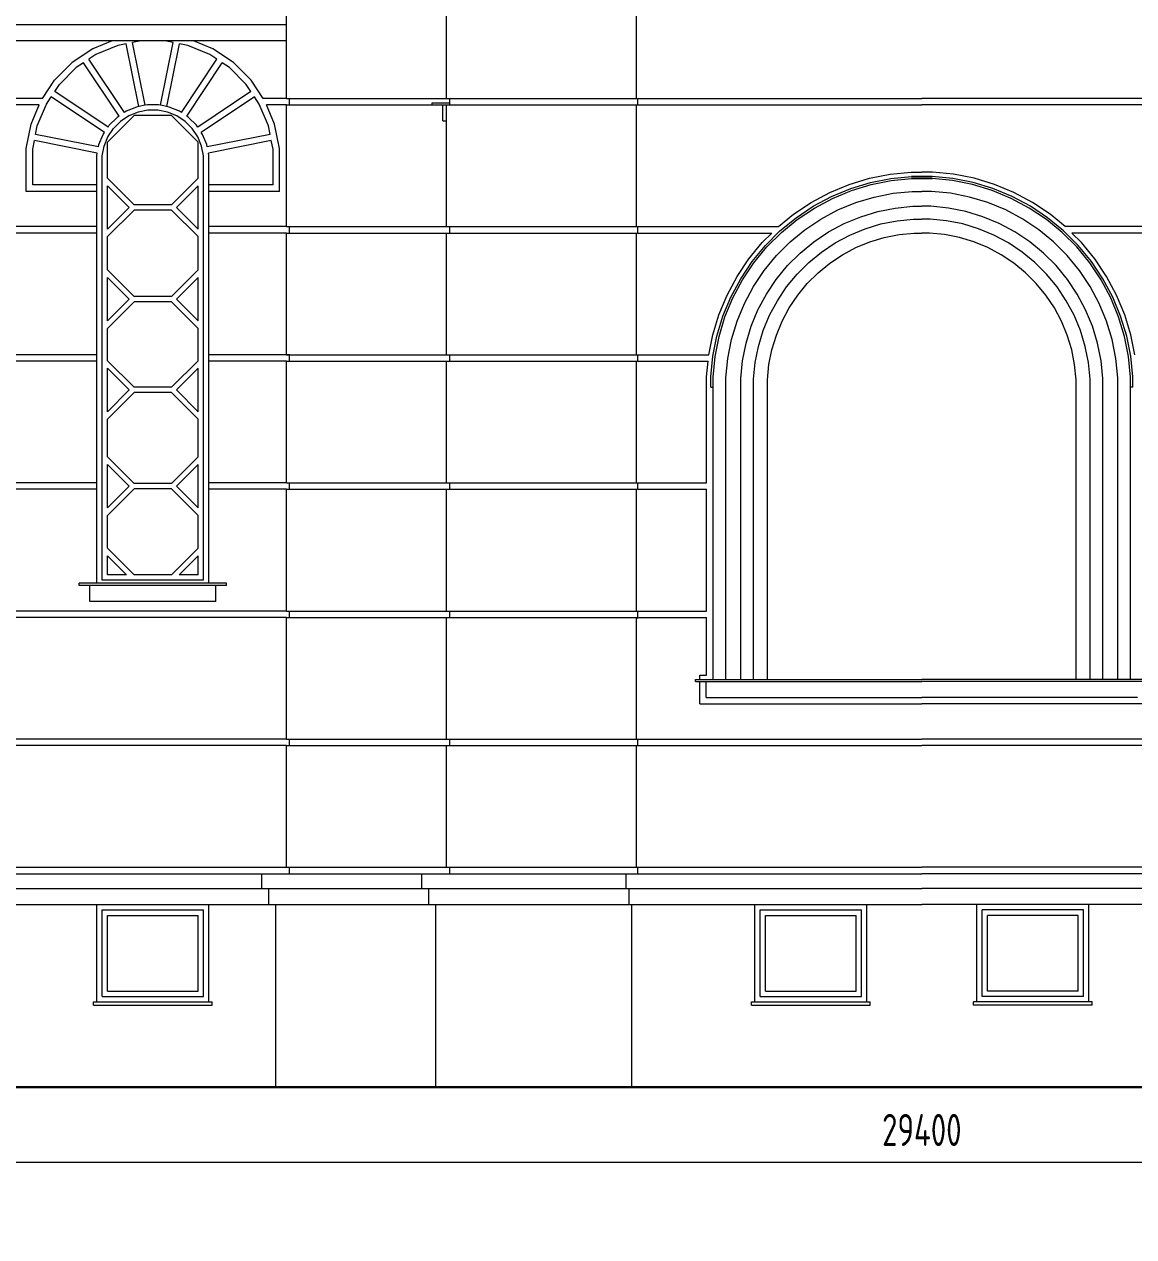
# Model space of a CAD drawing. Header units: millimetres. Extents: x -4890 to 184123, y 36 to 148549.
# Drawn here: x 81105 to 91494, y 104319 to 115674 of the extents above; entities that cross this region are included whole.
import ezdxf

# ---------------------------------------------------------------- set-up
doc = ezdxf.new("R2010")
doc.units = ezdxf.units.MM
for name, color, linetype, lineweight in [('Dimension', 4, 'Continuous', 5), ('Wall_General', 5, 'Continuous', 30), ('Wall_Satelit', 253, 'Continuous', 5)]:
    doc.layers.add(name, color=color, linetype=linetype, lineweight=lineweight)
doc.styles.add('OK300', font='isocpeur.ttf', dxfattribs={"width": 0.7, "height": 300})
doc.dimstyles.new('OK100', dxfattribs={"dimtxt": 300, "dimasz": 150, "dimexe": 150, "dimexo": 150, "dimgap": 150, "dimtad": 1, "dimdec": 0, "dimzin": 0, "dimdsep": 46, "dimtxsty": 'OK300', "dimblk": 'ARCHTICK', "dimcen": 150, "dimdle": 150, "dimclrd": 256, "dimclre": 256, "dimclrt": 256, "dimadec": 0, "dimazin": 0, "dimtfac": 1, "dimtdec": 0, "dimtofl": 0, "dimtmove": 0, "dimatfit": 3, "dimldrblk": 'DOT', "dimfxl": 1, "dimtolj": 1, "dimtzin": 0, "dimlwd": -1, "dimlwe": -1, "dimarcsym": 0})

# ---------------------------------------------------------------- blocks, each defined once
blk = doc.blocks.new('_ArchTick')
at = {"color": 0, "linetype": 'ByBlock', "const_width": 0.15}
blk.add_lwpolyline([(-0.5, -0.5), (0.5, 0.5)], dxfattribs=at)
blk = doc.blocks.new('*D117')
at = {"layer": 'Defpoints', "color": 0, "transparency": 16777216}
for p in [(104210, 105019), (74810, 104319), (104210, 104319)]:
    blk.add_point(p, dxfattribs=at)
at = {"layer": 'Dimension', "transparency": 16777216}
for p, q in [((74810, 104469), (74810, 105169)), ((104210, 104469), (104210, 105169)), ((74660, 105019), (104360, 105019))]:
    blk.add_line(p, q, dxfattribs=at)
at = {"layer": 'Dimension', "transparency": 16777216, "xscale": 150, "yscale": 150, "zscale": 150, "rotation": 180}
blk.add_blockref('_ArchTick', (74810, 105019), dxfattribs=at)
at = {"layer": 'Dimension', "transparency": 16777216, "xscale": 150, "yscale": 150, "zscale": 150}
blk.add_blockref('_ArchTick', (104210, 105019), dxfattribs=at)
at = {"layer": 'Dimension', "transparency": 16777216, "insert": (89510, 105319), "char_height": 300, "attachment_point": 5, "style": 'OK300'}
blk.add_mtext('\\A1;29400', dxfattribs=at)
blk = doc.blocks.new('_Dot')
at = {"layer": 'Dimension', "color": 0, "lineweight": -2}
blk.add_line((-0.5, 0), (-1, 0), dxfattribs=at)
at = {"layer": 'Dimension', "color": 0, "const_width": 0.5}
blk.add_lwpolyline([(-0.25, 0, 1), (0.25, 0, 1)], format="xyb", close=True, dxfattribs=at)

msp = doc.modelspace()

# ---------------------------------------------------------------- linework, layer by layer
at = {"layer": 'Wall_General'}
msp.add_lwpolyline([(64860.1, 105719), (95559.7, 105719), (95559.7, 106119), (113130.7, 106119)], dxfattribs=at)
at = {"layer": 'Wall_Satelit'}
for p, q in [((83559.7, 114979), (83559.7, 116119)), ((85059.7, 114979), (85059.7, 116119)), ((86837.2, 114979), (86837.2, 116119)), ((83559.7, 115669), (80922.1, 115669)), ((83559.7, 115519), (80949, 115519)), ((81929.1, 115519), (81748.4, 115444.1)), ((82060.8, 115491.5), (81981.5, 115475.7)), ((82177.8, 114903), (82060.8, 115491.5)), ((82198.9, 115519), (82119.6, 115503.2)), ((82236.7, 114914.7), (82119.6, 115503.2)), ((82382.7, 114914.7), (82499.7, 115503.2)), ((82499.7, 115503.2), (82420.5, 115519)), ((82441.5, 114903), (82558.6, 115491.5)), ((82637.8, 115475.7), (82558.6, 115491.5)), ((82871, 115444.1), (82690.2, 115519)), ((81748.4, 115444.1), (81554.3, 115314.4)), ((81776.8, 115390.9), (81709.6, 115346)), ((81981.5, 115475.7), (81776.8, 115390.9)), ((82842.6, 115390.9), (82637.8, 115475.7)), ((82909.7, 115346), (82842.6, 115390.9)), ((83065.1, 115314.4), (82871, 115444.1)), ((81389.2, 115149.3), (81554.3, 115314.4)), ((81435.8, 115111.1), (81592.5, 115267.8)), ((81659.7, 115312.7), (81592.5, 115267.8)), ((81993.1, 114813.8), (81659.7, 115312.7)), ((82042.9, 114847.1), (81709.6, 115346)), ((82576.4, 114847.1), (82909.7, 115346)), ((82626.3, 114813.8), (82959.6, 115312.7)), ((83026.8, 115267.8), (82959.6, 115312.7)), ((83183.5, 115111.1), (83026.8, 115267.8)), ((83230.1, 115149.3), (83065.1, 115314.4)), ((81275.4, 114979), (81389.2, 115149.3)), ((83344, 114979), (83230.1, 115149.3)), ((81390.9, 115043.9), (81435.8, 115111.1)), ((81889.8, 114710.6), (81390.9, 115043.9)), ((83228.4, 115043.9), (82729.5, 114710.6)), ((83228.4, 115043.9), (83183.5, 115111.1)), ((81275.4, 114979), (80963.5, 114979)), ((81244.5, 114919), (80963.5, 114919)), ((81170.2, 114739.6), (81244.5, 114919)), ((81227.9, 114722.1), (81312.7, 114926.8)), ((81312.7, 114926.8), (81357.6, 114994)), ((81856.5, 114660.7), (81357.6, 114994)), ((82236.7, 114914.7), (82177.8, 114903)), ((82258, 114919), (82236.7, 114914.7)), ((82361.4, 114919), (82258, 114919)), ((82382.7, 114914.7), (82361.4, 114919)), ((82441.5, 114903), (82382.7, 114914.7)), ((83261.7, 114994), (82762.9, 114660.7)), ((83306.6, 114926.8), (83261.7, 114994)), ((83391.4, 114722.1), (83306.6, 114926.8)), ((83559.7, 114979), (83344, 114979)), ((83449.1, 114739.6), (83374.8, 114919)), ((83559.7, 114919), (83374.8, 114919)), ((83559.7, 114979), (85059.7, 114979)), ((83559.7, 114919), (84924.7, 114919)), ((83559.7, 114919), (84924.7, 114919)), ((83559.7, 113779), (83559.7, 114919)), ((83589.7, 114919), (83589.7, 114979)), ((84924.7, 114919), (84924.7, 114939)), ((84924.7, 114939), (85089.7, 114939)), ((84924.7, 114919), (85059.7, 114919)), ((84924.7, 114919), (85059.7, 114919)), ((85024.7, 114769), (85024.7, 114919)), ((85059.7, 114979), (86837.2, 114979)), ((85059.7, 113779), (85059.7, 114919)), ((85059.7, 114919), (86837.2, 114919)), ((85089.7, 114919), (85089.7, 114979)), ((86837.2, 114979), (89509.7, 114979)), ((86837.2, 113779), (86837.2, 114919)), ((86837.2, 114919), (89509.7, 114919)), ((86849.7, 114919), (86849.7, 114979)), ((92182.1, 114979), (89509.7, 114979)), ((92182.1, 114919), (89509.7, 114919)), ((81884.7, 114570), (82133.6, 114819)), ((81975, 114801.7), (81901.9, 114728.6)), ((81993.1, 114813.8), (81975, 114801.7)), ((82084.7, 114814.9), (82006.9, 114762.9)), ((82061, 114859.2), (82042.9, 114847.1)), ((82156.5, 114898.8), (82061, 114859.2)), ((82171.1, 114850.7), (82084.7, 114814.9)), ((82485.7, 114819), (82133.6, 114819)), ((82177.8, 114903), (82156.5, 114898.8)), ((82262.9, 114869), (82171.1, 114850.7)), ((82356.5, 114869), (82262.9, 114869)), ((82448.2, 114850.7), (82356.5, 114869)), ((82462.8, 114898.8), (82441.5, 114903)), ((82534.7, 114814.9), (82448.2, 114850.7)), ((82558.4, 114859.2), (82462.8, 114898.8)), ((82734.7, 114570), (82485.7, 114819)), ((82612.5, 114762.9), (82534.7, 114814.9)), ((82576.4, 114847.1), (82558.4, 114859.2)), ((82644.3, 114801.7), (82626.3, 114813.8)), ((82717.5, 114728.6), (82644.3, 114801.7)), ((81124.7, 114510.6), (81170.2, 114739.6)), ((81212.1, 114642.8), (81227.9, 114722.1)), ((81888.7, 114618.9), (81940.7, 114696.7)), ((81889.8, 114710.6), (81901.9, 114728.6)), ((81940.7, 114696.7), (82006.9, 114762.9)), ((82678.6, 114696.7), (82612.5, 114762.9)), ((82730.6, 114618.9), (82678.6, 114696.7)), ((82729.5, 114710.6), (82717.5, 114728.6)), ((83407.2, 114642.8), (83391.4, 114722.1)), ((83494.7, 114510.6), (83449.1, 114739.6)), ((85024.7, 114769), (85059.7, 114769)), ((81184.7, 114504.7), (81200.4, 114584)), ((81788.9, 114467), (81200.4, 114584)), ((81800.6, 114525.8), (81212.1, 114642.8)), ((81804.9, 114547.1), (81844.4, 114642.6)), ((81844.4, 114642.6), (81856.5, 114660.7)), ((81852.9, 114532.5), (81888.7, 114618.9)), ((82766.4, 114532.5), (82730.6, 114618.9)), ((82774.9, 114642.6), (82762.9, 114660.7)), ((82814.5, 114547.1), (82774.9, 114642.6)), ((83407.2, 114642.8), (82818.7, 114525.8)), ((83418.9, 114584), (82830.4, 114467)), ((83434.7, 114504.7), (83418.9, 114584)), ((81124.7, 114109), (81124.7, 114510.6)), ((81184.7, 114169), (81184.7, 114504.7)), ((81784.7, 114445.6), (81788.9, 114467)), ((81800.6, 114525.8), (81804.9, 114547.1)), ((81834.7, 114440.7), (81852.9, 114532.5)), ((81884.7, 114232.9), (81884.7, 114570)), ((82734.7, 114232.9), (82734.7, 114570)), ((82784.7, 114440.7), (82766.4, 114532.5)), ((82818.7, 114525.8), (82814.5, 114547.1)), ((82834.7, 114445.6), (82830.4, 114467)), ((83434.7, 114169), (83434.7, 114504.7)), ((83494.7, 114109), (83494.7, 114510.6)), ((81784.7, 114169), (81784.7, 114445.6)), ((81834.7, 110469), (81834.7, 114440.7)), ((82784.7, 110469), (82784.7, 114440.7)), ((82834.7, 114169), (82834.7, 114445.6)), ((82133.6, 113984), (81884.7, 114232.9)), ((82734.7, 114232.9), (82485.7, 113984)), ((89019.5, 114231), (89213.7, 114269.6)), ((89213.7, 114269.6), (89410.7, 114289)), ((89219.5, 114230), (89412.6, 114249)), ((89410.7, 114289), (89509.7, 114289)), ((89412.6, 114249), (89606.7, 114249)), ((89606.7, 114249), (89412.6, 114249)), ((89608.7, 114289), (89509.7, 114289)), ((89799.8, 114230), (89606.7, 114249)), ((89805.7, 114269.6), (89608.7, 114289)), ((89999.9, 114231), (89805.7, 114269.6)), ((81784.7, 114169), (81184.7, 114169)), ((81784.7, 114109), (81784.7, 114169)), ((81884.7, 113755.7), (81884.7, 114162.2)), ((82087.9, 113959), (81884.7, 114162.2)), ((82531.4, 113959), (82734.7, 114162.2)), ((82734.7, 113755.7), (82734.7, 114162.2)), ((82834.7, 114109), (82834.7, 114169)), ((83434.7, 114169), (82834.7, 114169)), ((88647.1, 114097.7), (88830, 114173.5)), ((88664.2, 114061.6), (88843.5, 114135.8)), ((88830, 114173.5), (89019.5, 114231)), ((88843.5, 114135.8), (89029.2, 114192.1)), ((88850.3, 114116.9), (89034.1, 114172.7)), ((89029.2, 114192.1), (89219.5, 114230)), ((89034.1, 114172.7), (89222.5, 114210.2)), ((89222.5, 114210.2), (89413.6, 114229)), ((89413.6, 114229), (89605.7, 114229)), ((89605.7, 114229), (89413.6, 114229)), ((89796.9, 114210.2), (89605.7, 114229)), ((89985.3, 114172.7), (89796.9, 114210.2)), ((89990.1, 114192.1), (89799.8, 114230)), ((90169.1, 114116.9), (89985.3, 114172.7)), ((90175.8, 114135.8), (89990.1, 114192.1)), ((90189.3, 114173.5), (89999.9, 114231)), ((90355.1, 114061.6), (90175.8, 114135.8)), ((90372.2, 114097.7), (90189.3, 114173.5)), ((81784.7, 114109), (81124.7, 114109)), ((81784.7, 113779), (81784.7, 114109)), ((82834.7, 113779), (82834.7, 114109)), ((83494.7, 114109), (82834.7, 114109)), ((88307.9, 113894.4), (88472.5, 114004.4)), ((88472.5, 114004.4), (88647.1, 114097.7)), ((88493.1, 113970.1), (88664.2, 114061.6)), ((88503.4, 113952.9), (88672.8, 114043.4)), ((88672.8, 114043.4), (88850.3, 114116.9)), ((88890.7, 114003.8), (89063.3, 114056.1)), ((89063.3, 114056.1), (89240.1, 114091.3)), ((89240.1, 114091.3), (89419.5, 114109)), ((89419.5, 114109), (89509.7, 114109)), ((89599.8, 114109), (89509.7, 114109)), ((89779.2, 114091.3), (89599.8, 114109)), ((89956.1, 114056.1), (89779.2, 114091.3)), ((90128.6, 114003.8), (89956.1, 114056.1)), ((90346.6, 114043.4), (90169.1, 114116.9)), ((90516, 113952.9), (90346.6, 114043.4)), ((90526.3, 113970.1), (90355.1, 114061.6)), ((90546.8, 114004.4), (90372.2, 114097.7)), ((90711.5, 113894.4), (90546.8, 114004.4)), ((81884.7, 113755.7), (82087.9, 113959)), ((81884.7, 113685), (82133.6, 113934)), ((82485.7, 113984), (82133.6, 113984)), ((82485.7, 113934), (82133.6, 113934)), ((82734.7, 113685), (82485.7, 113934)), ((82734.7, 113755.7), (82531.4, 113959)), ((88167.3, 113779), (88307.9, 113894.4)), ((88331.7, 113862.2), (88493.1, 113970.1)), ((88343.7, 113846.2), (88503.4, 113952.9)), ((88565.2, 113849.8), (88724.2, 113934.8)), ((88724.2, 113934.8), (88890.7, 114003.8)), ((88938, 113871.8), (89097.3, 113920.2)), ((89097.3, 113920.2), (89260.7, 113952.7)), ((89260.7, 113952.7), (89426.4, 113969)), ((89426.4, 113969), (89509.7, 113969)), ((89592.9, 113969), (89509.7, 113969)), ((89758.7, 113952.7), (89592.9, 113969)), ((89922, 113920.2), (89758.7, 113952.7)), ((90081.4, 113871.8), (89922, 113920.2)), ((90295.2, 113934.8), (90128.6, 114003.8)), ((90454.2, 113849.8), (90295.2, 113934.8)), ((90675.7, 113846.2), (90516, 113952.9)), ((90687.6, 113862.2), (90526.3, 113970.1)), ((90852.1, 113779), (90711.5, 113894.4)), ((81784.7, 113779), (80963.5, 113779)), ((81784.7, 113719), (81784.7, 113779)), ((82834.7, 113719), (82834.7, 113779)), ((83559.7, 113779), (82834.7, 113779)), ((83559.7, 113779), (85059.7, 113779)), ((83589.7, 113719), (83589.7, 113779)), ((85059.7, 113779), (86837.2, 113779)), ((85089.7, 113719), (85089.7, 113779)), ((86837.2, 113779), (88167.3, 113779)), ((86849.7, 113719), (86849.7, 113779)), ((88181.7, 113739.1), (88331.7, 113862.2)), ((88195.2, 113724.3), (88343.7, 113846.2)), ((88415.2, 113749.7), (88565.2, 113849.8)), ((88637.2, 113729.6), (88784.1, 113808.1)), ((88784.1, 113808.1), (88938, 113871.8)), ((88978.4, 113758.7), (89126.5, 113803.6)), ((89126.5, 113803.6), (89278.3, 113833.8)), ((89278.3, 113833.8), (89432.3, 113849)), ((89432.3, 113849), (89509.7, 113849)), ((89587, 113849), (89509.7, 113849)), ((89741.1, 113833.8), (89587, 113849)), ((89892.8, 113803.6), (89741.1, 113833.8)), ((90040.9, 113758.7), (89892.8, 113803.6)), ((90235.3, 113808.1), (90081.4, 113871.8)), ((90382.1, 113729.6), (90235.3, 113808.1)), ((90604.1, 113749.7), (90454.2, 113849.8)), ((90824.2, 113724.3), (90675.7, 113846.2)), ((90837.6, 113739.1), (90687.6, 113862.2)), ((92182.1, 113779), (90852.1, 113779)), ((81784.7, 113719), (80963.5, 113719)), ((81784.7, 112579), (81784.7, 113719)), ((81884.7, 113372.9), (81884.7, 113685)), ((82734.7, 113372.9), (82734.7, 113685)), ((82834.7, 112579), (82834.7, 113719)), ((83559.7, 113719), (82834.7, 113719)), ((83559.7, 113719), (85059.7, 113719)), ((83559.7, 112579), (83559.7, 113719)), ((85059.7, 112579), (85059.7, 113719)), ((85059.7, 113719), (86837.2, 113719)), ((86837.2, 112579), (86837.2, 113719)), ((86837.2, 113719), (88105, 113719)), ((88014.9, 113628.8), (88105, 113719)), ((88044.5, 113601.9), (88181.7, 113739.1)), ((88059.4, 113588.5), (88195.2, 113724.3)), ((88275.9, 113635.3), (88415.2, 113749.7)), ((88498.7, 113637.1), (88637.2, 113729.6)), ((88699, 113626.6), (88835.5, 113699.5)), ((88835.5, 113699.5), (88978.4, 113758.7)), ((89022.3, 113636.2), (89158.1, 113677.4)), ((89158.1, 113677.4), (89297.4, 113705.1)), ((89297.4, 113705.1), (89438.7, 113719)), ((89438.7, 113719), (89509.7, 113719)), ((89580.7, 113719), (89509.7, 113719)), ((89722, 113705.1), (89580.7, 113719)), ((89861.2, 113677.4), (89722, 113705.1)), ((89997.1, 113636.2), (89861.2, 113677.4)), ((90183.9, 113699.5), (90040.9, 113758.7)), ((90320.4, 113626.6), (90183.9, 113699.5)), ((90520.6, 113637.1), (90382.1, 113729.6)), ((90743.5, 113635.3), (90604.1, 113749.7)), ((90960, 113588.5), (90824.2, 113724.3)), ((90974.8, 113601.9), (90837.6, 113739.1)), ((92182.1, 113719), (90914.3, 113719)), ((91004.5, 113628.8), (90914.3, 113719)), ((87889.3, 113475.8), (88014.9, 113628.8)), ((87921.4, 113451.9), (88044.5, 113601.9)), ((87937.5, 113440), (88059.4, 113588.5)), ((88148.4, 113507.8), (88275.9, 113635.3)), ((88370, 113531.4), (88498.7, 113637.1)), ((88570.3, 113540.6), (88699, 113626.6)), ((88765.9, 113514.9), (88891.1, 113581.8)), ((88891.1, 113581.8), (89022.3, 113636.2)), ((90128.2, 113581.8), (89997.1, 113636.2)), ((90253.4, 113514.9), (90128.2, 113581.8)), ((90449, 113540.6), (90320.4, 113626.6)), ((90649.3, 113531.4), (90520.6, 113637.1)), ((90871, 113507.8), (90743.5, 113635.3)), ((91081.8, 113440), (90960, 113588.5)), ((91097.9, 113451.9), (90974.8, 113601.9)), ((91130.1, 113475.8), (91004.5, 113628.8)), ((87779.3, 113311.2), (87889.3, 113475.8)), ((87813.6, 113290.6), (87921.4, 113451.9)), ((87830.8, 113280.3), (87937.5, 113440)), ((88034, 113368.4), (88148.4, 113507.8)), ((88252.2, 113413.7), (88370, 113531.4)), ((88341.3, 113333), (88450.7, 113442.4)), ((88450.7, 113442.4), (88570.3, 113540.6)), ((88647.8, 113436.1), (88765.9, 113514.9)), ((90371.5, 113436.1), (90253.4, 113514.9)), ((90568.7, 113442.4), (90449, 113540.6)), ((90678.1, 113333), (90568.7, 113442.4)), ((90767.1, 113413.7), (90649.3, 113531.4)), ((90985.3, 113368.4), (90871, 113507.8)), ((91188.6, 113280.3), (91081.8, 113440)), ((91205.7, 113290.6), (91097.9, 113451.9)), ((91240.1, 113311.2), (91130.1, 113475.8)), ((82133.6, 113124), (81884.7, 113372.9)), ((82734.7, 113372.9), (82485.7, 113124)), ((87933.8, 113218.5), (88034, 113368.4)), ((88146.6, 113284.9), (88252.2, 113413.7)), ((88243.1, 113213.4), (88341.3, 113333)), ((88437.7, 113245.6), (88538.1, 113345.9)), ((88538.1, 113345.9), (88647.8, 113436.1)), ((90481.2, 113345.9), (90371.5, 113436.1)), ((90581.6, 113245.6), (90481.2, 113345.9)), ((90776.3, 113213.4), (90678.1, 113333)), ((90872.8, 113284.9), (90767.1, 113413.7)), ((91085.5, 113218.5), (90985.3, 113368.4)), ((82087.9, 113099), (81884.7, 113302.2)), ((81884.7, 112895.7), (81884.7, 113302.2)), ((82531.4, 113099), (82734.7, 113302.2)), ((82734.7, 112895.7), (82734.7, 113302.2)), ((87685.9, 113136.6), (87779.3, 113311.2)), ((87722.1, 113119.4), (87813.6, 113290.6)), ((87740.2, 113110.9), (87830.8, 113280.3)), ((87848.9, 113059.5), (87933.8, 113218.5)), ((88054.1, 113146.4), (88146.6, 113284.9)), ((88157.1, 113084.7), (88243.1, 113213.4)), ((88347.6, 113135.8), (88437.7, 113245.6)), ((90671.7, 113135.8), (90581.6, 113245.6)), ((90862.2, 113084.7), (90776.3, 113213.4)), ((90965.3, 113146.4), (90872.8, 113284.9)), ((91170.5, 113059.5), (91085.5, 113218.5)), ((91279.1, 113110.9), (91188.6, 113280.3)), ((91297.2, 113119.4), (91205.7, 113290.6)), ((91333.4, 113136.6), (91240.1, 113311.2)), ((81884.7, 112895.7), (82087.9, 113099)), ((82485.7, 113124), (82133.6, 113124)), ((82734.7, 112895.7), (82531.4, 113099)), ((87610.2, 112953.6), (87685.9, 113136.6)), ((87647.9, 112940.2), (87722.1, 113119.4)), ((87666.7, 112933.4), (87740.2, 113110.9)), ((87975.6, 112999.6), (88054.1, 113146.4)), ((88268.8, 113017.7), (88347.6, 113135.8)), ((90750.6, 113017.7), (90671.7, 113135.8)), ((91043.8, 112999.6), (90965.3, 113146.4)), ((91352.6, 112933.4), (91279.1, 113110.9)), ((91371.5, 112940.2), (91297.2, 113119.4)), ((91409.2, 112953.6), (91333.4, 113136.6)), ((81884.7, 112825), (82133.6, 113074)), ((82485.7, 113074), (82133.6, 113074)), ((82734.7, 112825), (82485.7, 113074)), ((87779.9, 112892.9), (87848.9, 113059.5)), ((87911.8, 112845.7), (87975.6, 112999.6)), ((88084.2, 112948.2), (88157.1, 113084.7)), ((88201.8, 112892.6), (88268.8, 113017.7)), ((90817.5, 112892.6), (90750.6, 113017.7)), ((90935.2, 112948.2), (90862.2, 113084.7)), ((91107.5, 112845.7), (91043.8, 112999.6)), ((91239.5, 112892.9), (91170.5, 113059.5)), ((87552.7, 112764.2), (87610.2, 112953.6)), ((87591.6, 112754.4), (87647.9, 112940.2)), ((87611, 112749.6), (87666.7, 112933.4)), ((87727.5, 112720.4), (87779.9, 112892.9)), ((88025, 112805.2), (88084.2, 112948.2)), ((88147.5, 112761.4), (88201.8, 112892.6)), ((90871.8, 112761.4), (90817.5, 112892.6)), ((90994.4, 112805.2), (90935.2, 112948.2)), ((91291.8, 112720.4), (91239.5, 112892.9)), ((91408.4, 112749.6), (91352.6, 112933.4)), ((91427.8, 112754.4), (91371.5, 112940.2)), ((91466.6, 112764.2), (91409.2, 112953.6)), ((81884.7, 112522.9), (81884.7, 112825)), ((82734.7, 112522.9), (82734.7, 112825)), ((87515.9, 112579), (87552.7, 112764.2)), ((87863.5, 112686.4), (87911.8, 112845.7)), ((87980, 112657.2), (88025, 112805.2)), ((88106.3, 112625.5), (88147.5, 112761.4)), ((90913.1, 112625.5), (90871.8, 112761.4)), ((91039.3, 112657.2), (90994.4, 112805.2)), ((91155.9, 112686.4), (91107.5, 112845.7)), ((91503.5, 112579), (91466.6, 112764.2)), ((87553.7, 112564.1), (87591.6, 112754.4)), ((87573.5, 112561.2), (87611, 112749.6)), ((87692.3, 112543.6), (87727.5, 112720.4)), ((87831, 112523), (87863.5, 112686.4)), ((87949.8, 112505.4), (87980, 112657.2)), ((91069.5, 112505.4), (91039.3, 112657.2)), ((91188.3, 112523), (91155.9, 112686.4)), ((91327, 112543.6), (91291.8, 112720.4)), ((91445.8, 112561.2), (91408.4, 112749.6)), ((91465.7, 112564.1), (91427.8, 112754.4)), ((81784.7, 112579), (80963.5, 112579)), ((81784.7, 112519), (81784.7, 112579)), ((82834.7, 112519), (82834.7, 112579)), ((83589.7, 112579), (82834.7, 112579)), ((83559.7, 112579), (85059.7, 112579)), ((83589.7, 112519), (83589.7, 112579)), ((85059.7, 112579), (86837.2, 112579)), ((85089.7, 112519), (85089.7, 112579)), ((86837.2, 112579), (87515.9, 112579)), ((86849.7, 112519), (86849.7, 112579)), ((87534.7, 112371), (87553.7, 112564.1)), ((87554.7, 112370.1), (87573.5, 112561.2)), ((87674.7, 112364.1), (87692.3, 112543.6)), ((88078.6, 112486.3), (88106.3, 112625.5)), ((90940.8, 112486.3), (90913.1, 112625.5)), ((91344.7, 112364.1), (91327, 112543.6)), ((91464.7, 112370.1), (91445.8, 112561.2)), ((91484.7, 112371), (91465.7, 112564.1)), ((81784.7, 112519), (80963.5, 112519)), ((81784.7, 111379), (81784.7, 112519)), ((82133.6, 112274), (81884.7, 112522.9)), ((81884.7, 112045.7), (81884.7, 112452.2)), ((82087.9, 112249), (81884.7, 112452.2)), ((82734.7, 112522.9), (82485.7, 112274)), ((82531.4, 112249), (82734.7, 112452.2)), ((82734.7, 112045.7), (82734.7, 112452.2)), ((82834.7, 111379), (82834.7, 112519)), ((83559.7, 112519), (82834.7, 112519)), ((83559.7, 112519), (85059.7, 112519)), ((83559.7, 111379), (83559.7, 112519)), ((85059.7, 111379), (85059.7, 112519)), ((85059.7, 112519), (86837.2, 112519)), ((86837.2, 111379), (86837.2, 112519)), ((86837.2, 112519), (87509.1, 112519)), ((87494.7, 112373), (87509.1, 112519)), ((87814.7, 112357.2), (87831, 112523)), ((87934.7, 112351.4), (87949.8, 112505.4)), ((88064.7, 112345), (88078.6, 112486.3)), ((90954.7, 112345), (90940.8, 112486.3)), ((91084.7, 112351.4), (91069.5, 112505.4)), ((91204.7, 112357.2), (91188.3, 112523)), ((87494.7, 111379), (87494.7, 112373)), ((87534.7, 112274), (87534.7, 112371)), ((87554.7, 112274), (87554.7, 112370.1)), ((87674.7, 109539), (87674.7, 112364.1)), ((87814.7, 109539), (87814.7, 112357.2)), ((87934.7, 109539), (87934.7, 112351.4)), ((88064.7, 109539), (88064.7, 112345)), ((90954.7, 109539), (90954.7, 112345)), ((91084.7, 109539), (91084.7, 112351.4)), ((91204.7, 109539), (91204.7, 112357.2)), ((91344.7, 109539), (91344.7, 112364.1)), ((91464.7, 112274), (91464.7, 112370.1)), ((91484.7, 112274), (91484.7, 112371)), ((81884.7, 112045.7), (82087.9, 112249)), ((81884.7, 111975), (82133.6, 112224)), ((82485.7, 112274), (82133.6, 112274)), ((82485.7, 112224), (82133.6, 112224)), ((82734.7, 111975), (82485.7, 112224)), ((82734.7, 112045.7), (82531.4, 112249)), ((87534.7, 112274), (87554.7, 112274)), ((87554.7, 109539), (87554.7, 112274)), ((87554.7, 109539), (87554.7, 112274)), ((91464.7, 109539), (91464.7, 112274)), ((91464.7, 109539), (91464.7, 112274)), ((91484.7, 112274), (91464.7, 112274)), ((81884.7, 111622.9), (81884.7, 111975)), ((82734.7, 111622.9), (82734.7, 111975)), ((82133.6, 111374), (81884.7, 111622.9)), ((82734.7, 111622.9), (82485.7, 111374)), ((81884.7, 111145.7), (81884.7, 111552.2)), ((82087.9, 111349), (81884.7, 111552.2)), ((82531.4, 111349), (82734.7, 111552.2)), ((82734.7, 111145.7), (82734.7, 111552.2)), ((81784.7, 111379), (80963.5, 111379)), ((81784.7, 111319), (80963.5, 111319)), ((81784.7, 111319), (81784.7, 111379)), ((81784.7, 110439), (81784.7, 111319)), ((81884.7, 111145.7), (82087.9, 111349)), ((81884.7, 111075), (82133.6, 111324)), ((82485.7, 111374), (82133.6, 111374)), ((82485.7, 111324), (82133.6, 111324)), ((82734.7, 111075), (82485.7, 111324)), ((82734.7, 111145.7), (82531.4, 111349)), ((82834.7, 111319), (82834.7, 111379)), ((83559.7, 111379), (82834.7, 111379)), ((82834.7, 110439), (82834.7, 111319)), ((83559.7, 111319), (82834.7, 111319)), ((83559.7, 111379), (85059.7, 111379)), ((83559.7, 111319), (85059.7, 111319)), ((83559.7, 110179), (83559.7, 111319)), ((83589.7, 111319), (83589.7, 111379)), ((85059.7, 111379), (86837.2, 111379)), ((85059.7, 110179), (85059.7, 111319)), ((85059.7, 111319), (86837.2, 111319)), ((85089.7, 111319), (85089.7, 111379)), ((86837.2, 111379), (87494.7, 111379)), ((86837.2, 110179), (86837.2, 111319)), ((86837.2, 111319), (87494.7, 111319)), ((86849.7, 111319), (86849.7, 111379)), ((87494.7, 110179), (87494.7, 111319)), ((81884.7, 110767.9), (81884.7, 111075)), ((82734.7, 110767.9), (82734.7, 111075)), ((82133.6, 110519), (81884.7, 110767.9)), ((82734.7, 110767.9), (82485.7, 110519)), ((81884.7, 110519), (81884.7, 110697.2)), ((82062.9, 110519), (81884.7, 110697.2)), ((82556.4, 110519), (82734.7, 110697.2)), ((82734.7, 110519), (82734.7, 110697.2)), ((82062.9, 110519), (81884.7, 110519)), ((82485.7, 110519), (82133.6, 110519)), ((82734.7, 110519), (82556.4, 110519)), ((81619.7, 110419), (81619.7, 110439)), ((82999.7, 110439), (81619.7, 110439)), ((82999.7, 110419), (81619.7, 110419)), ((81719.7, 110269), (81719.7, 110419)), ((82784.7, 110469), (81834.7, 110469)), ((82899.7, 110269), (82899.7, 110419)), ((82999.7, 110419), (82999.7, 110439)), ((82899.7, 110269), (81719.7, 110269)), ((83559.7, 110179), (80963.5, 110179)), ((83559.7, 110179), (85059.7, 110179)), ((83589.7, 110119), (83589.7, 110179)), ((85059.7, 110179), (86837.2, 110179)), ((85089.7, 110119), (85089.7, 110179)), ((86837.2, 110179), (87494.7, 110179)), ((86849.7, 110107.7), (86849.7, 110179)), ((83559.7, 110119), (80963.5, 110119)), ((83559.7, 110119), (85059.7, 110119)), ((83559.7, 108979), (83559.7, 110119)), ((85059.7, 108979), (85059.7, 110119)), ((85059.7, 110119), (86837.2, 110119)), ((86837.2, 108979), (86837.2, 110119)), ((86837.2, 110119), (87494.7, 110119)), ((86849.7, 110107.7), (86849.7, 110119)), ((87494.7, 109579), (87494.7, 110119)), ((87429.7, 109539), (87429.7, 109579)), ((87429.7, 109579), (87494.7, 109579)), ((87389.7, 109519), (87389.7, 109539)), ((87389.7, 109539), (89509.7, 109539)), ((87389.7, 109519), (89509.7, 109519)), ((87429.7, 109309), (87429.7, 109519)), ((87489.7, 109369), (87489.7, 109519)), ((91629.7, 109539), (89509.7, 109539)), ((91629.7, 109519), (89509.7, 109519)), ((87489.7, 109369), (89509.7, 109369)), ((91529.7, 109369), (89509.7, 109369)), ((87429.7, 109309), (89509.7, 109309)), ((91589.7, 109309), (89509.7, 109309)), ((83559.7, 108979), (80963.5, 108979)), ((83559.7, 108919), (80963.5, 108919)), ((83559.7, 108979), (85059.7, 108979)), ((83559.7, 108919), (85059.7, 108919)), ((83559.7, 107779), (83559.7, 108919)), ((83589.7, 108919), (83589.7, 108979)), ((85059.7, 108979), (86837.2, 108979)), ((85059.7, 107779), (85059.7, 108919)), ((85059.7, 108919), (86837.2, 108919)), ((85089.7, 108919), (85089.7, 108979)), ((86837.2, 108979), (89509.7, 108979)), ((86837.2, 107779), (86837.2, 108919)), ((86837.2, 108919), (89509.7, 108919)), ((86849.7, 108919), (86849.7, 108979)), ((92182.1, 108979), (89509.7, 108979)), ((92182.1, 108919), (89509.7, 108919)), ((80963.5, 107779), (83559.7, 107779)), ((83559.7, 107779), (85059.7, 107779)), ((83589.7, 107719), (83589.7, 107779)), ((85059.7, 107779), (86837.2, 107779)), ((85089.7, 107719), (85089.7, 107779)), ((86837.2, 107779), (89509.7, 107779)), ((86849.7, 107719), (86849.7, 107779)), ((92182.1, 107779), (89509.7, 107779)), ((80868.2, 107719), (83329.7, 107719)), ((83329.7, 107579), (83329.7, 107719)), ((83329.7, 107719), (84829.7, 107719)), ((84829.7, 107579), (84829.7, 107719)), ((84829.7, 107719), (86742, 107719)), ((86742, 107579), (86742, 107719)), ((86742, 107719), (89509.7, 107719)), ((92277.4, 107719), (89509.7, 107719)), ((80868.2, 107579), (83329.7, 107579)), ((83329.7, 107579), (84829.7, 107579)), ((83394.7, 107429), (83394.7, 107579)), ((84829.7, 107579), (86742, 107579)), ((84894.7, 107429), (84894.7, 107579)), ((86742, 107579), (89509.7, 107579)), ((86768.9, 107429), (86768.9, 107579)), ((92277.4, 107579), (89509.7, 107579)), ((80895.1, 107429), (83394.7, 107429)), ((81784.7, 106519), (81784.7, 107429)), ((82834.7, 106519), (82834.7, 107429)), ((83394.7, 107429), (84894.7, 107429)), ((83459.7, 105719), (83459.7, 107429)), ((84894.7, 107429), (86768.9, 107429)), ((84959.7, 105719), (84959.7, 107429)), ((86768.9, 107429), (89509.7, 107429)), ((86795.8, 105719), (86795.8, 107429)), ((87944.7, 106519), (87944.7, 107429)), ((88994.7, 106519), (88994.7, 107429)), ((92250.4, 107429), (89509.7, 107429)), ((90024.7, 106519), (90024.7, 107429)), ((91074.7, 106519), (91074.7, 107429)), ((81834.7, 106569), (81834.7, 107379)), ((81834.7, 107379), (82784.7, 107379)), ((81884.7, 106619), (81884.7, 107329)), ((81884.7, 107329), (82734.7, 107329)), ((82734.7, 106619), (82734.7, 107329)), ((82784.7, 106569), (82784.7, 107379)), ((87994.7, 106569), (87994.7, 107379)), ((87994.7, 107379), (88944.7, 107379)), ((88044.7, 106619), (88044.7, 107329)), ((88044.7, 107329), (88894.7, 107329)), ((88894.7, 106619), (88894.7, 107329)), ((88944.7, 106569), (88944.7, 107379)), ((91024.7, 107379), (90074.7, 107379)), ((90074.7, 106569), (90074.7, 107379)), ((90974.7, 107329), (90124.7, 107329)), ((90124.7, 106619), (90124.7, 107329)), ((90974.7, 106619), (90974.7, 107329)), ((91024.7, 106569), (91024.7, 107379)), ((81754.7, 106489), (81754.7, 106519)), ((81754.7, 106519), (82864.7, 106519)), ((81834.7, 106569), (82784.7, 106569)), ((81884.7, 106619), (82734.7, 106619)), ((82864.7, 106489), (82864.7, 106519)), ((87914.7, 106489), (87914.7, 106519)), ((87914.7, 106519), (89024.7, 106519)), ((87994.7, 106569), (88944.7, 106569)), ((88044.7, 106619), (88894.7, 106619)), ((89024.7, 106489), (89024.7, 106519)), ((89994.7, 106489), (89994.7, 106519)), ((91104.7, 106519), (89994.7, 106519)), ((91024.7, 106569), (90074.7, 106569)), ((90974.7, 106619), (90124.7, 106619)), ((91104.7, 106489), (91104.7, 106519)), ((81754.7, 106489), (82864.7, 106489)), ((87914.7, 106489), (89024.7, 106489)), ((91104.7, 106489), (89994.7, 106489))]:
    msp.add_line(p, q, dxfattribs=at)

# ---------------------------------------------------------------- dimensions: what is measured, and where the dimension line sits
at = {"layer": 'Dimension'}
dim = msp.add_linear_dim(base=(104209.7, 105019), p1=(74809.7, 104319), p2=(104209.7, 104319), dimstyle='OK100', dxfattribs=at)
dim.commit()
dim.dimension.update_dxf_attribs({"geometry": '*D117', "text_midpoint": (89509.7, 105319)})

doc.saveas('drawing.dxf')
